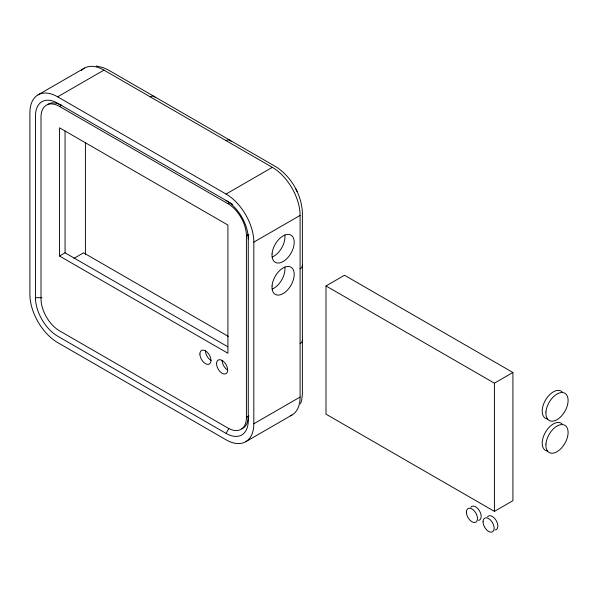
<?xml version="1.0" encoding="UTF-8"?>
<svg xmlns="http://www.w3.org/2000/svg" width="598" height="598" viewBox="0 0 598 598"><rect width="100%" height="100%" fill="white"/><g stroke="black" fill="none" stroke-linecap="round" stroke-linejoin="round"><path stroke-width="0.9" d="M300.6 403.852L301.863 399.03L302.386 393.858L302.386 212.215C301.332 194.245 291.301 176.844 276.254 166.954L107.849 69.727L103.103 67.589L96.308 66.004M228.959 202.139L57.662 103.237A31.402 18.134 60 0 0 35.454 116.057L35.454 297.692A31.402 18.134 60 0 0 57.662 336.158L226.066 433.386L228.84 428.579M38.033 94.88L84.296 68.172M300.091 397.057L253.821 423.773A39.259 22.664 60 0 1 226.066 439.799L57.662 342.572A39.259 22.664 60 0 1 29.9 294.493L29.9 112.85A39.259 22.664 60 0 1 57.662 96.824L103.925 70.115L272.329 167.343A39.259 22.664 60 0 1 300.091 215.422L300.091 397.057A39.259 22.664 60 0 1 290.359 415.819M248.828 415.969L246.421 417.359A26.17 15.107 60 0 1 227.913 428.048L59.508 330.814A26.17 15.107 60 0 1 41 298.761L41 117.126A26.17 15.107 60 0 1 59.508 106.444L61.886 105.069M59.508 256.026L227.913 353.254L227.913 225.035L59.508 127.808L59.508 256.026L65.062 252.819L227.831 346.788M73.913 258.396L83.571 252.819L228.331 336.397M57.662 96.824L226.066 194.051L272.329 167.343M59.508 106.444L227.913 203.671L230.297 202.296M246.421 417.359L246.421 235.724L248.798 234.349M253.821 423.773L253.821 242.13L300.091 215.422M326 285.941L344.508 275.252L512.912 372.487L512.912 500.698L494.404 511.38L326 414.152L326 285.941L494.404 383.169L512.912 372.487M245.696 441.743L291.959 415.034M35.454 297.692L41.927 297.692M297.131 191.584L295.861 188.998M494.404 383.169L494.404 511.38M248.275 234.655L248.275 420.566A31.402 18.134 60 0 1 226.066 433.386M85.417 142.713L85.417 254.696M65.062 131.112L65.062 252.819M302.319 265.049A7.849 4.53 0 0 1 300.091 268.846M302.319 339.843A7.849 4.53 0 0 1 300.091 343.641M150.188 96.824A7.849 4.53 -60 0 1 155.002 97.257M226.066 140.627A7.849 4.53 -60 0 1 231.194 141.629M487.49 516.866A7.849 4.53 60 0 1 496.22 520.581A7.849 4.53 60 0 1 495.069 530M470.835 507.246A7.849 4.53 60 0 1 479.566 510.961A7.849 4.53 60 0 1 478.415 520.387M547.671 419.019A15.705 9.067 -60 0 1 542.207 411.559L542.244 409.922A15.705 9.067 -60 0 1 550.175 394.217A15.705 9.067 -60 0 1 562.06 391.78M547.671 451.071A15.705 9.067 -60 0 1 542.207 443.611L542.244 441.982A15.705 9.067 -60 0 1 550.175 426.269A15.705 9.067 -60 0 1 562.06 423.833M248.275 416.29A26.17 15.107 60 0 1 241.786 428.796M47.287 104.74A26.17 15.107 60 0 1 61.362 105.375M231.217 203.507A26.17 15.107 60 0 1 232.659 204.538M226.066 200.465A31.402 18.134 60 0 1 248.275 238.931M226.066 194.051A39.259 22.664 60 0 1 253.821 242.13M81.47 70.362A39.259 22.664 60 0 1 103.925 70.115M284.82 235.014A15.705 9.067 -60 0 1 284.954 236.539L284.917 238.176A15.705 9.067 -60 0 1 272.15 257.035M284.82 267.074A15.705 9.067 -60 0 1 284.954 268.599L284.917 270.229A15.705 9.067 -60 0 1 272.15 289.096M227.913 203.671A26.17 15.107 60 0 1 246.421 235.724M227.659 370.057A7.849 4.53 60 0 1 222.105 360.445M211.004 360.445A7.849 4.53 60 0 1 205.45 350.824M272.053 253.933L272.015 255.563A15.705 9.067 -60 0 0 282.787 261.73A15.705 9.067 -60 0 0 294.171 243.521L294.209 241.884A15.705 9.067 -60 0 0 283.437 235.724A15.705 9.067 -60 0 0 272.053 253.933M272.053 285.986L272.015 287.616A15.705 9.067 -60 0 0 282.787 293.782A15.705 9.067 -60 0 0 294.171 275.573L294.209 273.936A15.705 9.067 -60 0 0 283.437 267.777A15.705 9.067 -60 0 0 272.053 285.986M545.944 412.059L545.907 413.696A15.705 9.067 -60 0 0 556.678 419.856A15.705 9.067 -60 0 0 568.063 401.647L568.1 400.017A15.705 9.067 -60 0 0 557.321 393.85A15.705 9.067 -60 0 0 545.944 412.059M545.944 444.112L545.907 445.749A15.705 9.067 -60 0 0 556.678 451.909A15.705 9.067 -60 0 0 568.063 433.7L568.1 432.07A15.705 9.067 -60 0 0 557.321 425.903A15.705 9.067 -60 0 0 545.944 444.112M483.042 521.777A7.849 4.53 60 0 0 491.369 532.138A7.849 4.53 60 0 0 491.369 521.03A7.849 4.53 60 0 0 483.042 521.777M466.388 512.165A7.849 4.53 60 0 0 474.715 522.517A7.849 4.53 60 0 0 474.715 511.417A7.849 4.53 60 0 0 466.388 512.165M199.896 354.031A7.849 4.53 60 0 0 208.224 364.391A7.849 4.53 60 0 0 208.224 353.291A7.849 4.53 60 0 0 199.896 354.031M216.551 363.644A7.849 4.53 60 0 0 224.885 374.004A7.849 4.53 60 0 0 224.885 362.904A7.849 4.53 60 0 0 216.551 363.644"/></g></svg>
